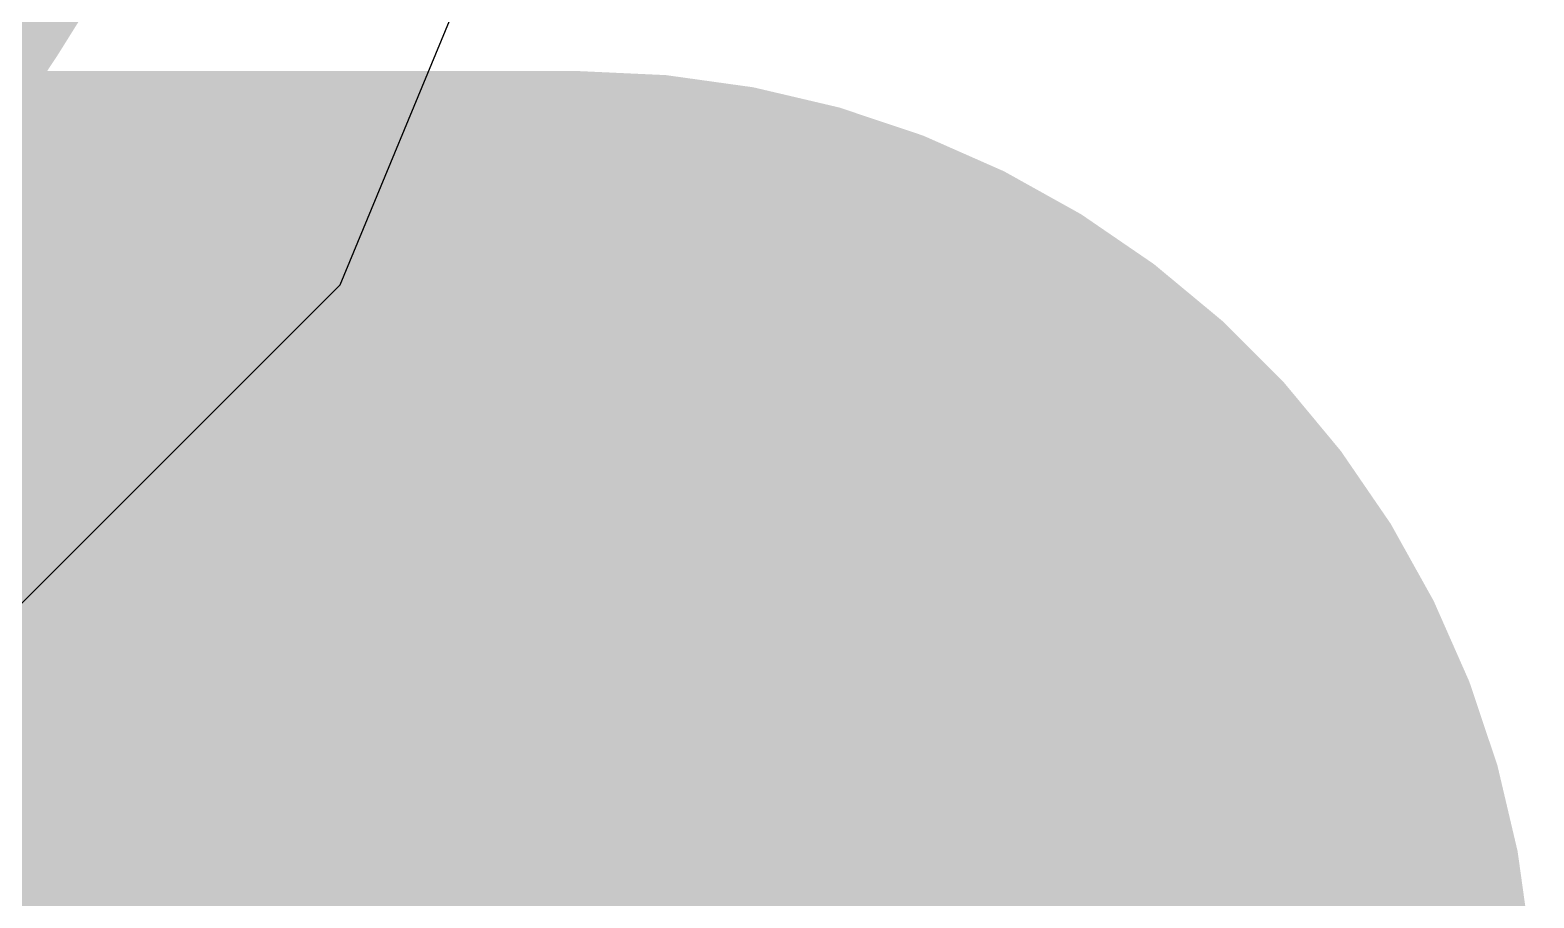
# Model space of a CAD drawing. Header units: inches. Extents: x -5 to 274, y -9 to 58.
# Drawn here: x 3.5418 to 3.8988, y 4.2286 to 4.4347 of the extents above; entities that cross this region are included whole.
import ezdxf

# ---------------------------------------------------------------- set-up
doc = ezdxf.new("R2010")
doc.units = ezdxf.units.IN
for name, color, linetype in [('Bottom Layer', 5, 'Continuous'), ('Bottom Solder', 6, 'Continuous'), ('Dimensions', 6, 'Continuous'), ('Top Layer', 1, 'Continuous'), ('Top Solder', 216, 'Continuous')]:
    doc.layers.add(name, color=color, linetype=linetype)

# ---------------------------------------------------------------- blocks, each defined once
blk = doc.blocks.new('CUI_UJ32_C_H_G_H2_SMT_TR_8')
at = {"layer": 'Bottom Solder'}
h = blk.add_hatch(color=6, dxfattribs=at)
edge = h.paths.add_edge_path()
edge.add_arc((-3.725, 3.25), 0.4266, 0, 360)
at = {"layer": 'Top Solder'}
h = blk.add_hatch(color=216, dxfattribs=at)
edge = h.paths.add_edge_path()
edge.add_arc((-3.725, 3.25), 0.4266, 0, 360)

msp = doc.modelspace()

# ---------------------------------------------------------------- linework, layer by layer
at = {"layer": 'Bottom Layer'}
for p, q in [((3.61545, 4.37419), (3.692, 4.55899)), ((3.47401, 4.23275), (3.61545, 4.37419))]:
    msp.add_line(p, q, dxfattribs=at)
at = {"layer": 'Dimensions'}
for points in [[(2.31184, 4.29797, 0.254, 0.254, 0), (3.67184, 4.29797, 0.254, 0.254, 0)], [(3.67184, 4.29797, 0.254, 0.254, -0.414214), (3.77184, 4.19797, 0.254, 0.254, 0)], [(3.77184, -3.00203, 0.254, 0.254, 0), (3.77184, 4.19797, 0.254, 0.254, 0)]]:
    msp.add_lwpolyline(points, format="xyseb", dxfattribs=at)
for points in [[(3.60834, 4.29797, 0.127, 0.127, 1), (3.73534, 4.29797, 0.127, 0.127, 1)], [(3.60834, 4.29797, 0.127, 0.127, 1), (3.73534, 4.29797, 0.127, 0.127, 1)], [(3.70834, 4.19797, 0.127, 0.127, 1), (3.83534, 4.19797, 0.127, 0.127, 1)], [(3.70834, 4.19797, 0.127, 0.127, 1), (3.83534, 4.19797, 0.127, 0.127, 1)]]:
    msp.add_lwpolyline(points, format="xyseb", close=True, dxfattribs=at)
at = {"layer": 'Top Layer'}
for p, q in [((3.61545, 4.37419), (3.692, 4.55899)), ((3.47401, 4.23275), (3.61545, 4.37419))]:
    msp.add_line(p, q, dxfattribs=at)

# ---------------------------------------------------------------- block references
msp.add_blockref('CUI_UJ32_C_H_G_H2_SMT_TR_8', (6.9142, 1.409))

doc.saveas('drawing.dxf')
